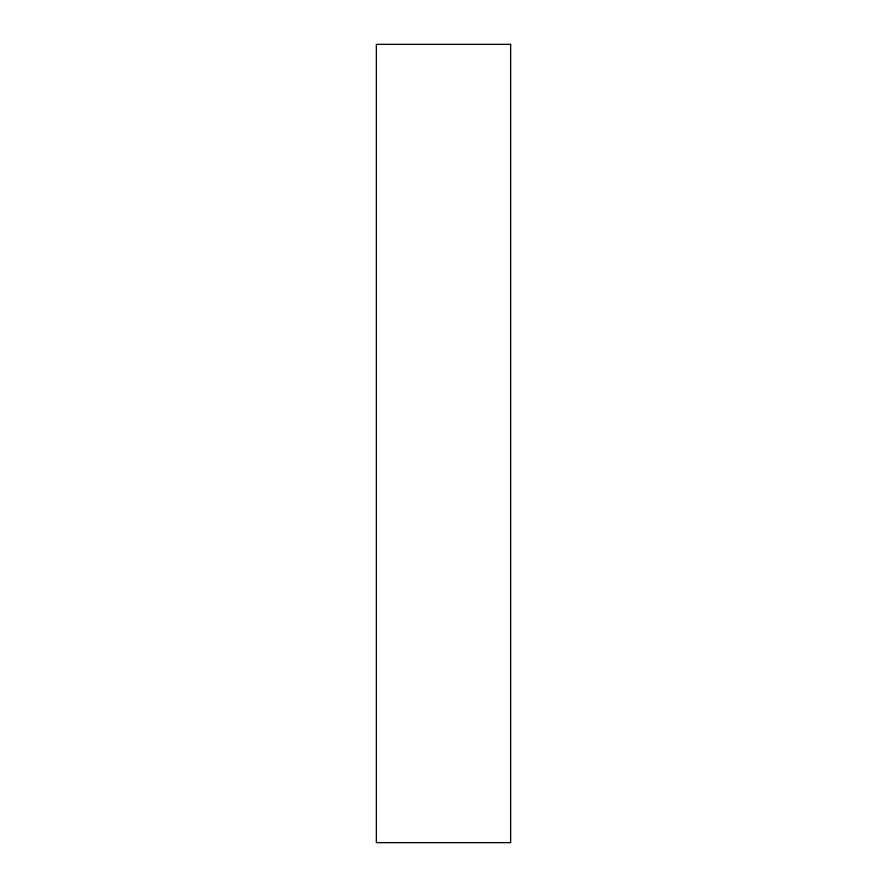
<?xml version="1.0" encoding="UTF-8"?>
<svg xmlns="http://www.w3.org/2000/svg" width="887" height="887" viewBox="0 0 887 887"><rect width="100%" height="100%" fill="white"/><g stroke="black" fill="none" stroke-linecap="round" stroke-linejoin="round"><path stroke-width="1.33" d="M510.646 44.35L376.354 44.35L376.354 842.65L510.646 842.65L510.646 44.35"/></g></svg>
